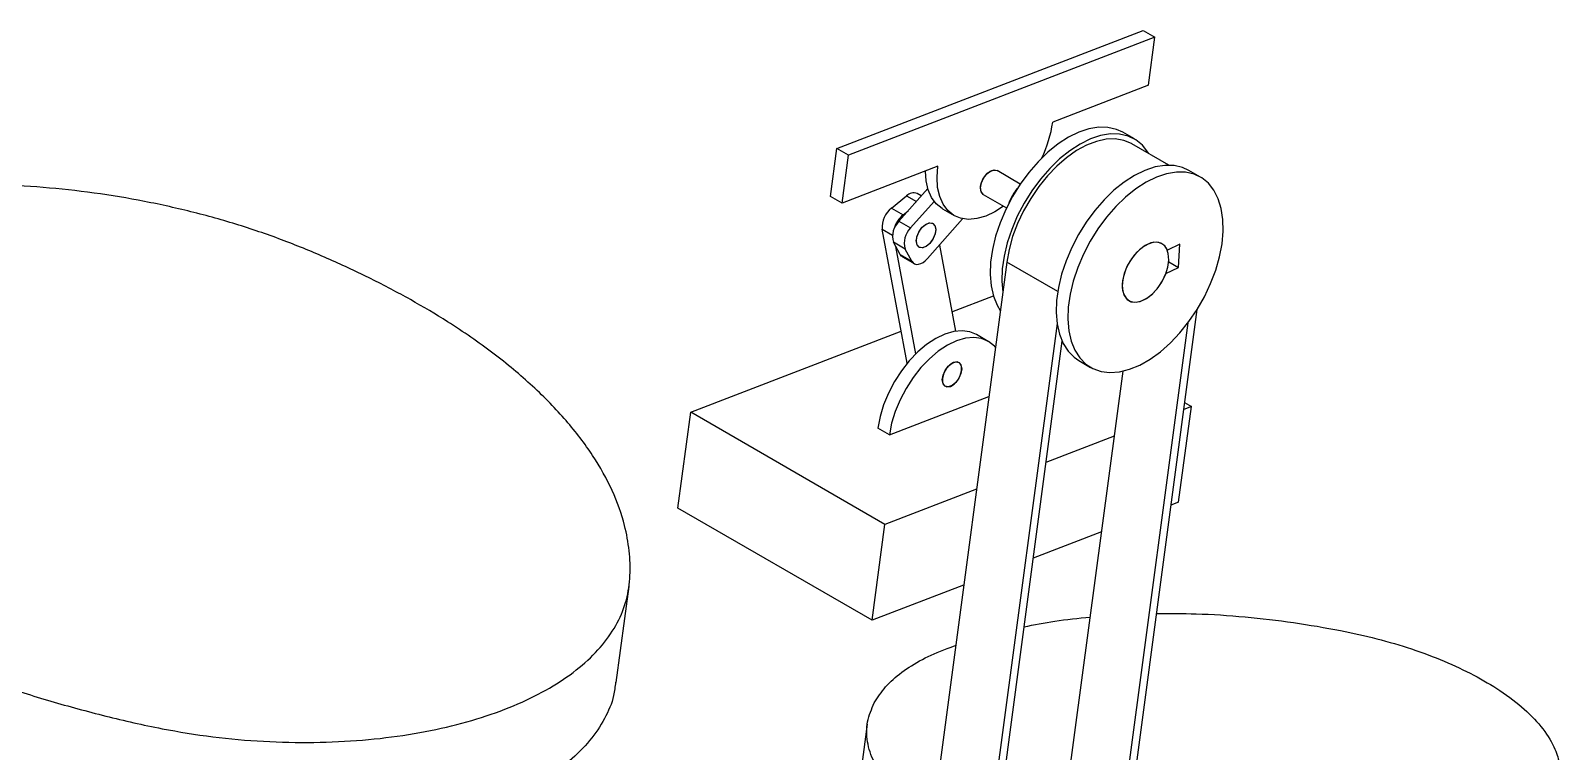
# Model space of a CAD drawing. Header units: millimetres. Extents: x 15 to 415, y 5 to 292.
# Drawn here: x 255.2 to 310.9, y 131.8 to 158.1 of the extents above; entities that cross this region are included whole.
import ezdxf

# ---------------------------------------------------------------- set-up
doc = ezdxf.new("R2010")
doc.units = ezdxf.units.MM

msp = doc.modelspace()

# ---------------------------------------------------------------- linework, layer by layer
at = {"color": 7, "linetype": 'Continuous', "lineweight": 25}
for p, q in [((284.593, 153.788), (295.754, 158.081)), ((296.178, 157.836), (285.018, 153.543)), ((295.754, 158.081), (296.178, 157.836)), ((295.945, 156.091), (296.178, 157.836)), ((295.945, 156.091), (292.458, 154.75)), ((295.432, 154.135), (295.007, 154.38)), ((284.361, 152.043), (284.593, 153.788)), ((285.018, 153.543), (284.593, 153.788)), ((296.687, 153.179), (295.332, 153.961)), ((284.785, 151.798), (285.018, 153.543)), ((288.273, 153.14), (284.785, 151.798)), ((291.273, 152.494), (290.429, 152.982)), ((297.836, 152.746), (297.411, 152.991)), ((286.858, 151.141), (287.904, 152.328)), ((287.669, 152.061), (287.519, 152.148)), ((289.929, 152.116), (290.773, 151.628)), ((284.785, 151.798), (284.361, 152.043)), ((286.582, 151.617), (287.138, 152.062)), ((286.582, 151.617), (287.007, 151.372)), ((287.007, 151.372), (287.195, 151.523)), ((287.138, 152.062), (287.491, 151.859)), ((287.282, 150.896), (288.134, 151.862)), ((288.441, 151.592), (288.865, 151.347)), ((286.858, 151.141), (287.282, 150.896)), ((289.175, 151.23), (287.896, 149.779)), ((287.159, 145.97), (286.247, 150.849)), ((286.247, 150.849), (286.622, 150.633)), ((287.084, 150.127), (286.66, 150.372)), ((286.905, 149.926), (286.66, 150.372)), ((287.473, 146.314), (286.743, 150.221)), ((286.905, 149.926), (287.33, 149.681)), ((286.988, 149.84), (287.412, 149.595)), ((287.33, 149.681), (287.084, 150.127)), ((288.33, 150.271), (288.916, 147.134)), ((297.086, 150.305), (296.631, 150.082)), ((297.033, 149.46), (297.086, 150.305)), ((290.781, 149.651), (283.799, 97.299)), ((292.639, 148.578), (290.781, 149.651)), ((296.578, 149.237), (297.033, 149.46)), ((296.679, 149.665), (297.033, 149.46)), ((288.784, 147.841), (290.295, 148.423)), ((291.315, 99.96), (297.712, 147.921)), ((279.277, 144.184), (286.942, 147.133)), ((292.615, 147.418), (285.924, 97.245)), ((291.086, 100.224), (297.383, 147.442)), ((292.794, 146.777), (286.303, 98.101)), ((290.104, 146.765), (289.68, 147.01)), ((293.411, 146.063), (293.835, 145.818)), ((289.025, 100.757), (295.016, 145.683)), ((286.512, 143.362), (290.128, 144.753)), ((297.042, 140.904), (297.507, 144.394)), ((297.507, 144.394), (297.227, 144.286)), ((297.26, 144.537), (297.507, 144.394)), ((278.811, 140.694), (279.277, 144.184)), ((286.347, 140.102), (279.277, 144.184)), ((286.512, 143.362), (286.087, 143.607)), ((294.7, 143.315), (292.205, 142.355)), ((289.678, 141.383), (286.347, 140.102)), ((285.882, 136.611), (278.811, 140.694)), ((297.042, 140.904), (296.761, 140.796)), ((285.882, 136.611), (286.347, 140.102)), ((294.235, 139.824), (291.739, 138.865)), ((276.563, 134.347), (277.029, 137.837)), ((289.213, 137.893), (285.882, 136.611)), ((285.704, 132.827), (285.238, 129.336))]:
    msp.add_line(p, q, dxfattribs=at)
at = {"color": 7, "linetype": 'Continuous', "lineweight": 25, "flags": 128}
for points in [[(295.007, 154.38), (294.779, 154.484), (294.469, 154.555), (294.133, 154.562), (293.777, 154.503), (293.407, 154.38), (293.031, 154.195), (292.653, 153.952), (292.283, 153.654), (291.925, 153.308), (291.586, 152.919), (291.273, 152.494), (290.99, 152.041), (290.744, 151.568), (290.538, 151.083), (290.376, 150.596), (290.261, 150.114), (290.195, 149.646), (290.179, 149.201), (290.214, 148.787), (290.299, 148.41), (290.432, 148.079), (290.545, 147.886)], [(295.956, 153.601), (295.923, 153.655), (295.722, 153.909), (295.481, 154.105), (295.203, 154.239), (294.893, 154.31), (294.557, 154.317), (294.201, 154.258), (293.832, 154.135), (293.455, 153.95), (293.078, 153.707), (292.707, 153.409), (292.349, 153.063), (292.01, 152.674), (291.697, 152.249), (291.415, 151.796), (291.168, 151.323), (290.962, 150.838), (290.8, 150.351), (290.685, 149.869), (290.619, 149.401), (290.604, 148.956), (290.636, 148.561)], [(295.332, 153.961), (295.321, 153.967), (295.043, 154.084), (294.736, 154.136), (294.404, 154.124), (294.053, 154.048), (293.692, 153.909), (293.325, 153.709), (292.96, 153.453), (292.605, 153.145), (292.264, 152.791), (291.945, 152.398), (291.654, 151.972), (291.396, 151.522), (291.176, 151.056), (290.998, 150.583), (290.866, 150.112), (290.781, 149.651)], [(288.441, 151.592), (288.428, 151.599), (288.214, 151.77), (288.043, 152), (287.918, 152.284), (287.843, 152.615), (287.819, 152.965)], [(290.663, 151.692), (290.348, 151.485), (290.016, 151.327), (289.693, 151.233), (289.386, 151.206), (289.104, 151.247), (288.853, 151.354), (288.639, 151.525), (288.467, 151.755), (288.342, 152.039), (288.267, 152.37), (288.244, 152.74), (288.273, 153.14)], [(289.929, 152.116), (289.852, 152.204), (289.825, 152.344), (289.852, 152.516), (289.929, 152.693), (290.043, 152.847), (290.179, 152.957), (290.314, 153.004), (290.429, 152.982), (290.429, 152.982)], [(289.929, 152.116), (289.92, 152.121), (289.847, 152.215), (289.826, 152.36), (289.858, 152.533), (289.938, 152.709), (290.056, 152.86), (290.192, 152.964), (290.326, 153.005), (290.429, 152.982)], [(289.929, 152.116), (289.891, 152.145), (289.834, 152.258), (289.83, 152.414), (289.879, 152.592), (289.973, 152.762), (290.099, 152.9), (290.237, 152.985), (290.366, 153.003), (290.429, 152.982)], [(297.411, 152.991), (297.183, 153.096), (296.873, 153.167), (296.537, 153.173), (296.181, 153.115), (295.811, 152.992), (295.435, 152.807), (295.057, 152.564), (294.687, 152.266), (294.329, 151.92), (293.99, 151.531), (293.677, 151.106), (293.394, 150.653), (293.148, 150.18), (292.942, 149.695), (292.78, 149.208), (292.665, 148.726), (292.599, 148.258), (292.583, 147.813), (292.618, 147.399), (292.703, 147.022), (292.836, 146.69), (293.014, 146.409), (293.236, 146.184), (293.411, 146.063)], [(295.623, 145.903), (296.001, 146.118), (296.376, 146.389), (296.741, 146.711), (297.09, 147.08), (297.417, 147.487), (297.715, 147.927), (297.98, 148.391), (298.207, 148.871), (298.391, 149.358), (298.53, 149.844), (298.621, 150.32), (298.662, 150.778), (298.652, 151.208), (298.592, 151.605), (298.483, 151.959), (298.327, 152.267), (298.126, 152.52), (297.885, 152.716), (297.607, 152.851), (297.297, 152.922), (296.961, 152.928), (296.605, 152.87), (296.236, 152.747), (295.859, 152.562), (295.482, 152.319), (295.111, 152.021), (294.753, 151.675), (294.414, 151.286), (294.101, 150.861), (293.819, 150.408), (293.572, 149.935), (293.366, 149.45), (293.204, 148.963), (293.089, 148.481), (293.023, 148.013), (293.008, 147.568), (293.042, 147.154), (293.127, 146.777), (293.26, 146.445), (293.439, 146.164), (293.66, 145.939), (293.921, 145.773), (294.215, 145.67), (294.539, 145.631), (294.885, 145.658), (295.249, 145.749), (295.623, 145.903)], [(287.979, 150.328), (287.844, 150.218), (287.709, 150.171), (287.594, 150.193), (287.517, 150.282), (287.49, 150.422), (287.517, 150.594), (287.594, 150.771), (287.708, 150.925), (287.844, 151.035), (287.979, 151.082), (288.094, 151.06), (288.17, 150.971), (288.197, 150.831), (288.17, 150.659), (288.094, 150.482), (287.979, 150.328)], [(288.162, 150.988), (288.197, 150.853), (288.178, 150.685), (288.108, 150.507), (287.997, 150.347), (287.864, 150.23), (287.727, 150.174), (287.608, 150.186), (287.525, 150.265), (287.491, 150.4), (287.51, 150.568), (287.58, 150.746), (287.69, 150.906), (287.824, 151.023), (287.96, 151.079), (288.079, 151.067), (288.162, 150.988)], [(286.988, 149.84), (286.949, 149.869), (286.905, 149.926)], [(296.631, 150.082), (296.535, 150.241), (296.397, 150.341), (296.225, 150.378), (296.029, 150.348), (295.821, 150.254), (295.615, 150.101), (295.422, 149.899), (295.253, 149.659), (295.12, 149.397), (295.03, 149.127), (294.989, 148.867), (294.999, 148.633), (295.06, 148.437), (295.167, 148.293), (295.315, 148.208), (295.495, 148.188), (295.695, 148.235), (295.903, 148.345), (296.107, 148.511), (296.295, 148.725), (296.455, 148.971), (296.578, 149.237)], [(295.51, 150), (295.326, 149.771), (295.173, 149.512), (295.062, 149.239), (294.999, 148.968), (294.989, 148.717), (295.033, 148.501), (295.126, 148.335), (295.265, 148.228), (295.439, 148.187), (295.638, 148.215), (295.849, 148.311), (296.06, 148.467), (296.256, 148.674), (296.426, 148.92), (296.559, 149.189), (296.647, 149.463), (296.683, 149.726), (296.666, 149.961), (296.597, 150.154), (296.48, 150.291), (296.323, 150.366), (296.135, 150.372), (295.928, 150.31), (295.715, 150.183), (295.51, 150)], [(287.33, 149.681), (287.373, 149.624), (287.429, 149.586), (287.496, 149.568), (287.572, 149.571), (287.653, 149.595), (287.736, 149.639), (287.818, 149.701), (287.896, 149.779)], [(289.68, 147.01), (289.441, 147.11), (289.159, 147.15), (288.852, 147.123), (288.529, 147.029), (288.197, 146.871), (287.865, 146.653), (287.541, 146.379), (287.232, 146.056), (286.947, 145.694), (286.692, 145.299), (286.474, 144.883), (286.298, 144.455), (286.168, 144.026), (286.087, 143.607)], [(290.367, 146.547), (290.331, 146.587), (290.117, 146.758), (289.865, 146.865), (289.583, 146.905), (289.276, 146.878), (288.953, 146.784), (288.622, 146.626), (288.29, 146.408), (287.965, 146.134), (287.657, 145.811), (287.371, 145.449), (287.116, 145.054), (286.898, 144.638), (286.722, 144.21), (286.592, 143.781), (286.512, 143.362)], [(288.926, 145.264), (288.79, 145.155), (288.655, 145.108), (288.54, 145.13), (288.464, 145.218), (288.437, 145.359), (288.464, 145.53), (288.54, 145.707), (288.655, 145.862), (288.79, 145.971), (288.925, 146.018), (289.04, 145.996), (289.117, 145.908), (289.144, 145.767), (289.117, 145.595), (289.04, 145.419), (288.926, 145.264)], [(288.732, 145.127), (288.87, 145.211), (288.996, 145.349), (289.09, 145.52), (289.139, 145.697), (289.135, 145.854), (289.078, 145.966), (288.978, 146.017), (288.849, 145.999), (288.711, 145.915), (288.585, 145.777), (288.49, 145.606), (288.442, 145.429), (288.446, 145.272), (288.503, 145.16), (288.603, 145.109), (288.732, 145.127)]]:
    msp.add_lwpolyline(points, dxfattribs=at)
at = {"color": 7, "linetype": 'Continuous', "lineweight": 25}
for centre, radius, start, end in [((287.979, 155.409), 4.527, 334.256, 351.6238), ((287.391, 151.825), 0.347, 68.414, 136.8958), ((292.768, 151.054), 2.05, 141.3744, 158.6203), ((287.134, 150.919), 0.89, 128.3179, 184.5149), ((287.388, 150.595), 0.761, 134.1401, 196.9733), ((287.63, 150.624), 0.974, 129.7939, 165.1993), ((287.812, 150.35), 0.761, 134.1401, 196.9733)]:
    msp.add_arc(centre, radius, start, end, dxfattribs=at)
for points, knots in [([(247.028, 137.291), (246.682, 137.434), (245.986, 137.723), (244.962, 138.182), (244.041, 138.708), (243.228, 139.283), (242.555, 139.896), (242.037, 140.531), (241.692, 141.169), (241.505, 141.798), (241.523, 142.4), (241.54, 142.994), (241.484, 143.594), (241.4, 144.332), (241.329, 145.203), (241.381, 146.198), (241.601, 147.17), (241.972, 148.044), (242.452, 148.82), (242.99, 149.507), (243.661, 150.155), (244.576, 150.757), (245.719, 151.299), (247.097, 151.759), (248.628, 152.109), (250.283, 152.347), (252.031, 152.471), (253.844, 152.484), (255.693, 152.386), (257.552, 152.182), (259.395, 151.876), (261.198, 151.473), (262.938, 150.98), (264.594, 150.402), (266.154, 149.747), (267.659, 149.045), (269.093, 148.288), (270.597, 147.392), (272.112, 146.343), (273.558, 145.138), (274.776, 143.889), (275.745, 142.615), (276.456, 141.336), (276.869, 140.174), (277.055, 139.141), (277.087, 138.236), (276.971, 137.353), (276.633, 136.509), (276.094, 135.709), (275.355, 134.964), (274.424, 134.286), (273.312, 133.684), (272.03, 133.168), (270.594, 132.748), (269.023, 132.432), (267.337, 132.227), (265.563, 132.142), (263.729, 132.181), (261.869, 132.346), (259.933, 132.658), (257.966, 133.112), (255.961, 133.652), (254.027, 134.273), (252.179, 134.966), (250.419, 135.717), (248.738, 136.512), (247.598, 137.031), (247.028, 137.291)], [0, 0, 0, 0, 0.010292, 0.020713, 0.031396, 0.042258, 0.053206, 0.064143, 0.074972, 0.085601, 0.095966, 0.106258, 0.116551, 0.126843, 0.144134, 0.161422, 0.17871, 0.195996, 0.209581, 0.223165, 0.236745, 0.250324, 0.265753, 0.281182, 0.296613, 0.312044, 0.327475, 0.342907, 0.358339, 0.373771, 0.389204, 0.404637, 0.42007, 0.435503, 0.450962, 0.466642, 0.482558, 0.49867, 0.520378, 0.542251, 0.564174, 0.586033, 0.607716, 0.629115, 0.644921, 0.660475, 0.675908, 0.691341, 0.706773, 0.722206, 0.737639, 0.753071, 0.768503, 0.783934, 0.799365, 0.814796, 0.830226, 0.845656, 0.861084, 0.876512, 0.894152, 0.911791, 0.929431, 0.947071, 0.964712, 0.982357, 1, 1, 1, 1]), ([(291.407, 136.369), (291.778, 136.445), (292.547, 136.601), (293.388, 136.683), (293.822, 136.726)], [0, 0, 0, 0, 0.483744, 1, 1, 1, 1]), ([(296.236, 136.854), (296.714, 136.856), (297.776, 136.86), (299.453, 136.746), (301.217, 136.541), (302.821, 136.266), (304.266, 135.949), (305.534, 135.576), (306.721, 135.131), (307.806, 134.622), (308.8, 134.035), (309.662, 133.376), (310.343, 132.654), (310.751, 131.972), (310.934, 131.353), (310.946, 130.805), (310.8, 130.278), (310.459, 129.727), (309.858, 129.186), (309.086, 128.64), (308.176, 128.152), (307.147, 127.724), (306.026, 127.351), (305.016, 127.053), (304.221, 126.761), (303.573, 126.512), (302.789, 126.339), (301.922, 126.231), (300.993, 126.201), (300.042, 126.249), (299.103, 126.365), (298.208, 126.563), (297.313, 126.728), (296.285, 126.899), (295.49, 127.024), (295.003, 127.123), (294.94, 127.136)], [0, 0, 0, 0, 0.0345927, 0.0767649, 0.1183113, 0.1589935, 0.1910182, 0.2230277, 0.2550346, 0.2870409, 0.3190464, 0.3545999, 0.3901504, 0.4256984, 0.4523728, 0.4790462, 0.5057181, 0.5323882, 0.5679504, 0.603522, 0.6390937, 0.6746671, 0.7102478, 0.7458336, 0.7671819, 0.7887099, 0.8108775, 0.8334641, 0.8561743, 0.8787031, 0.9007595, 0.9222064, 0.9435553, 0.964907, 0.9954081, 1, 1, 1, 1]), ([(285.96, 133.605), (286.085, 133.801), (286.337, 134.195), (286.937, 134.724), (287.691, 135.192), (288.376, 135.505), (288.815, 135.653), (288.919, 135.688)], [0, 0, 0, 0, 0.231963, 0.46393, 0.695917, 0.927904, 1, 1, 1, 1]), ([(276.539, 134.35), (276.521, 134.189), (276.471, 133.734), (276.161, 133.02), (275.633, 132.217), (274.877, 131.48), (274.279, 130.996), (273.885, 130.785), (273.864, 130.774)], [0, 0, 0, 0, 0.119073, 0.336135, 0.553199, 0.770268, 0.987335, 1, 1, 1, 1]), ([(265.624, 128.698), (265.446, 128.688), (264.68, 128.646), (263.26, 128.696), (261.404, 128.854), (259.467, 129.169), (257.501, 129.622), (255.495, 130.162), (253.562, 130.783), (251.714, 131.475), (249.954, 132.227), (248.272, 133.022), (247.132, 133.541), (246.562, 133.801)], [0, 0, 0, 0, 0.026808, 0.115254, 0.203697, 0.292134, 0.393248, 0.494363, 0.595477, 0.696595, 0.797722, 0.898863, 1, 1, 1, 1]), ([(288.079, 129.388), (287.848, 129.532), (287.361, 129.836), (286.77, 130.344), (286.282, 130.888), (285.897, 131.506), (285.676, 132.188), (285.667, 132.92), (285.862, 133.377), (285.96, 133.605)], [0, 0, 0, 0, 0.113974, 0.240571, 0.367175, 0.493784, 0.662513, 0.831252, 1, 1, 1, 1])]:
    msp.add_open_spline(points, degree=3, knots=knots, dxfattribs=at)

doc.saveas('drawing.dxf')
